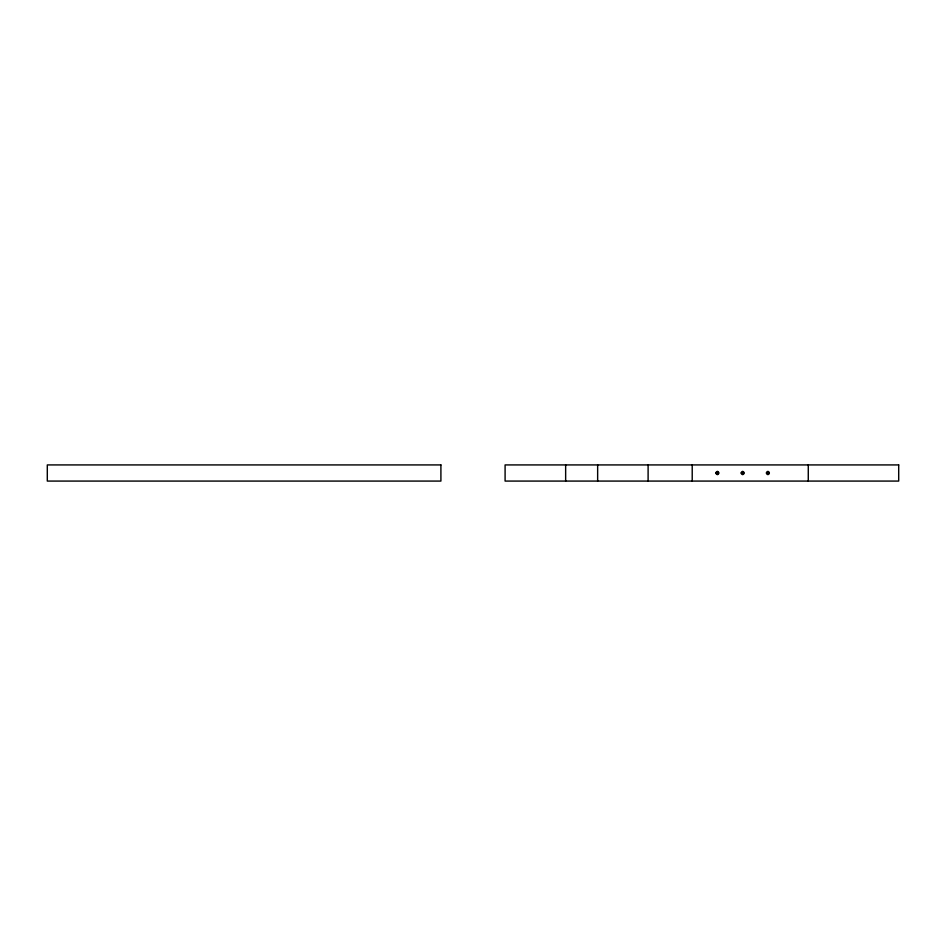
<?xml version="1.0" encoding="UTF-8"?>
<svg xmlns="http://www.w3.org/2000/svg" width="946" height="946" viewBox="0 0 946 946"><rect width="100%" height="100%" fill="white"/><g stroke="black" fill="none" stroke-linecap="round" stroke-linejoin="round"><path stroke-width="1.42" d="M715.933 473L716.37 471.936A1.502 1.502 0 0 1 718.499 471.936L718.499 474.064A1.502 1.502 0 0 1 716.37 474.064L715.933 473L718.948 473M741.167 473L741.605 471.936A1.502 1.502 0 0 1 743.733 471.936L743.733 474.064A1.502 1.502 0 0 1 741.605 474.064L741.167 473L744.171 473M766.402 473L766.839 471.936A1.502 1.502 0 0 1 768.968 471.936L768.968 474.064A1.502 1.502 0 0 1 766.839 474.064L766.402 473L769.405 473M808.274 464.924L808.274 481.076M767.904 471.498L767.904 474.502M742.669 471.498L742.669 474.502M717.435 471.498L717.435 474.502M692.212 464.924L692.212 481.076M648.105 464.924L648.105 481.076M597.647 464.924L597.647 481.076M565.649 464.924L565.649 481.076M440.907 464.924L47.3 464.924L47.3 481.076L440.907 481.076L440.907 464.924M898.7 464.924L505.093 464.924L505.093 481.076L898.7 481.076L898.7 464.924"/></g></svg>
